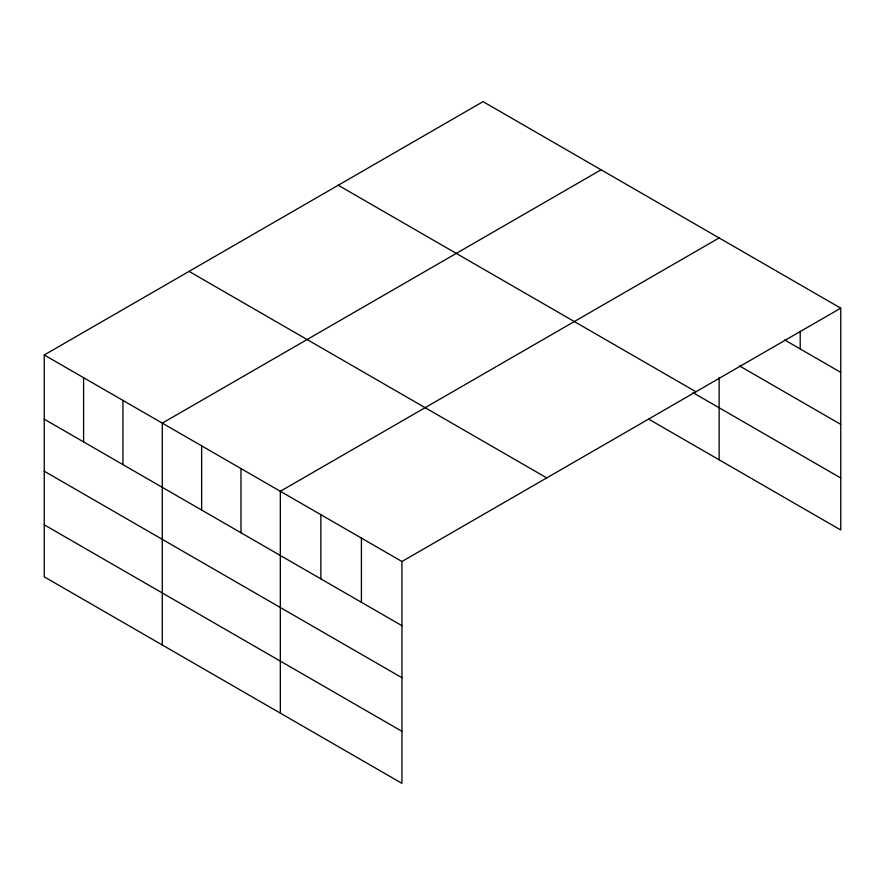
<?xml version="1.0" encoding="UTF-8"?>
<svg xmlns="http://www.w3.org/2000/svg" width="885" height="885" viewBox="0 0 885 885"><rect width="100%" height="100%" fill="white"/><g stroke="black" fill="none" stroke-linecap="round" stroke-linejoin="round"><path stroke-width="1.33" d="M840.75 308.157L483.055 101.642L44.25 354.985L44.25 576.843L401.945 783.358L401.945 561.499L840.75 308.157L840.75 530.015L648.782 419.18M601.092 169.798L162.287 423.141L162.287 644.988M719.129 237.943L280.324 491.286L280.324 713.144M784.707 339.995L840.75 372.353M739.406 365.87L840.75 424.38M338.247 185.253L695.942 391.767M692.9 392.619L840.75 477.988M189.058 271.385L546.753 477.9M44.25 354.985L401.945 561.499M44.25 419.18L401.945 625.695M44.25 471.207L401.945 677.722M44.25 524.816L401.945 731.32M800.206 331.189L800.206 348.944M719.129 377.53L719.129 459.802M361.412 538.102L361.412 602.287M320.868 514.694L320.868 578.878M240.986 468.574L240.986 532.759M201.636 445.852L201.636 510.048M122.938 400.418L122.938 464.614M83.599 377.707L83.599 441.892"/></g></svg>
